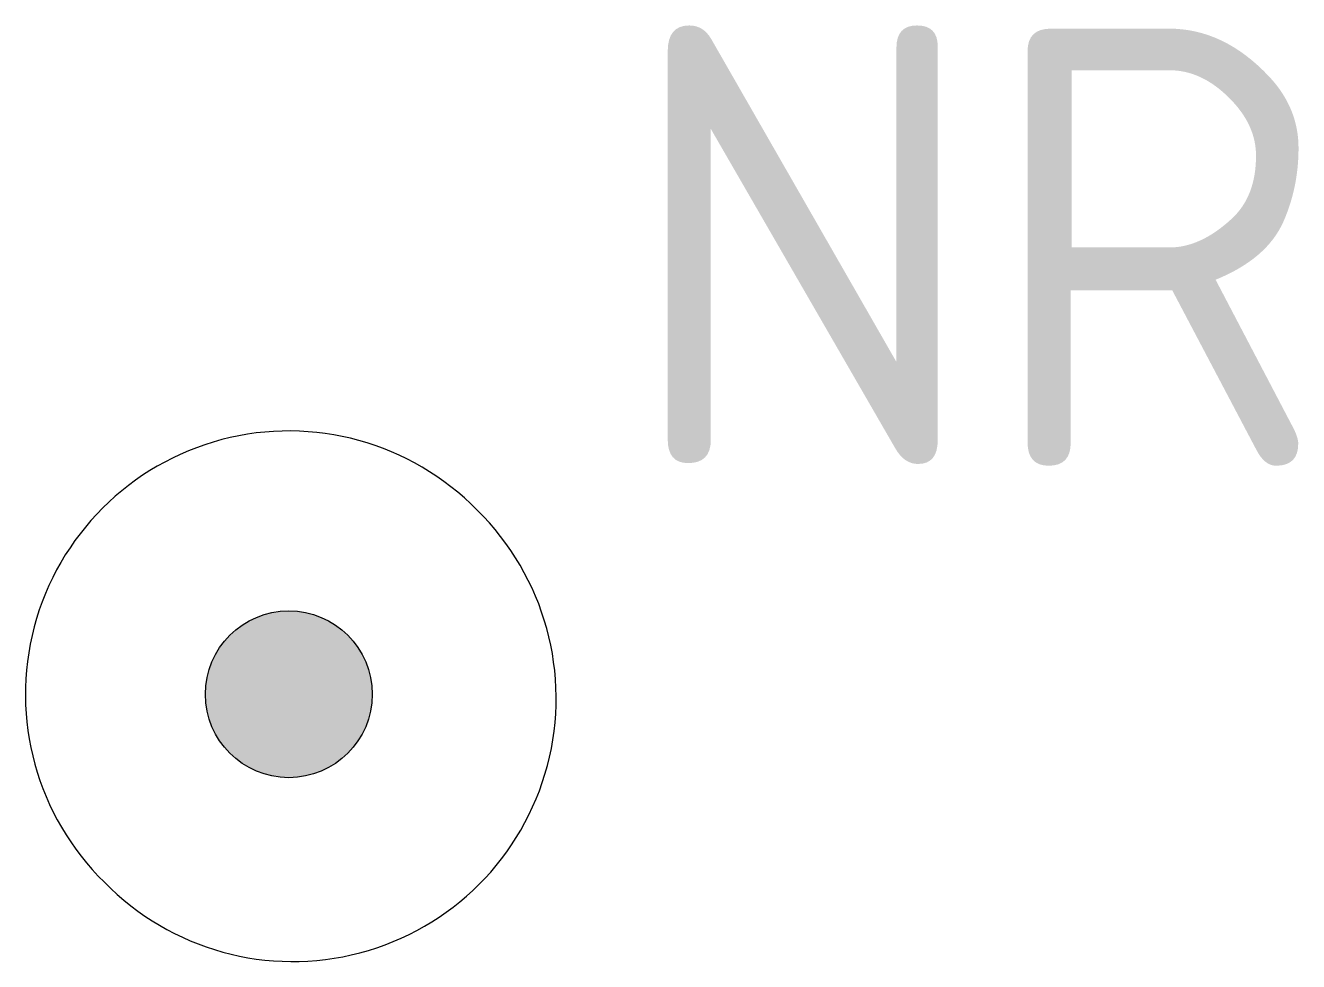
# Model space of a CAD drawing. Extents: x -1.5 to 5.75, y -1.52 to 3.81.
import ezdxf

# ---------------------------------------------------------------- set-up
doc = ezdxf.new("R2010")
doc.units = 0
doc.header["$LTSCALE"] = 0.2
doc.styles.add('NLCS-ISO', font='NLCS-ISO.ttf')

msp = doc.modelspace()

# ---------------------------------------------------------------- hatches: boundary and pattern name
h = msp.add_hatch(color=256)
edge = h.paths.add_edge_path()
edge.add_arc((0, 0), 0.4752, 0, 360)

# ---------------------------------------------------------------- linework, layer by layer
at = {"color": 0, "linetype": 'Continuous'}
msp.add_circle((0, 0), 0.4752, dxfattribs=at)
for centre, start, end in [((0, 0), 44.35268, 225.58257), ((0.0228, -0.0228), 224.35268, 45.58257)]:
    msp.add_arc(centre, 1.5, start, end, dxfattribs=at)

# ---------------------------------------------------------------- texts
at = {"style": 'NLCS-ISO'}
msp.add_attdef('NR', (1.9024, 1.302), '', height=2.5, dxfattribs=at)

doc.saveas('drawing.dxf')
